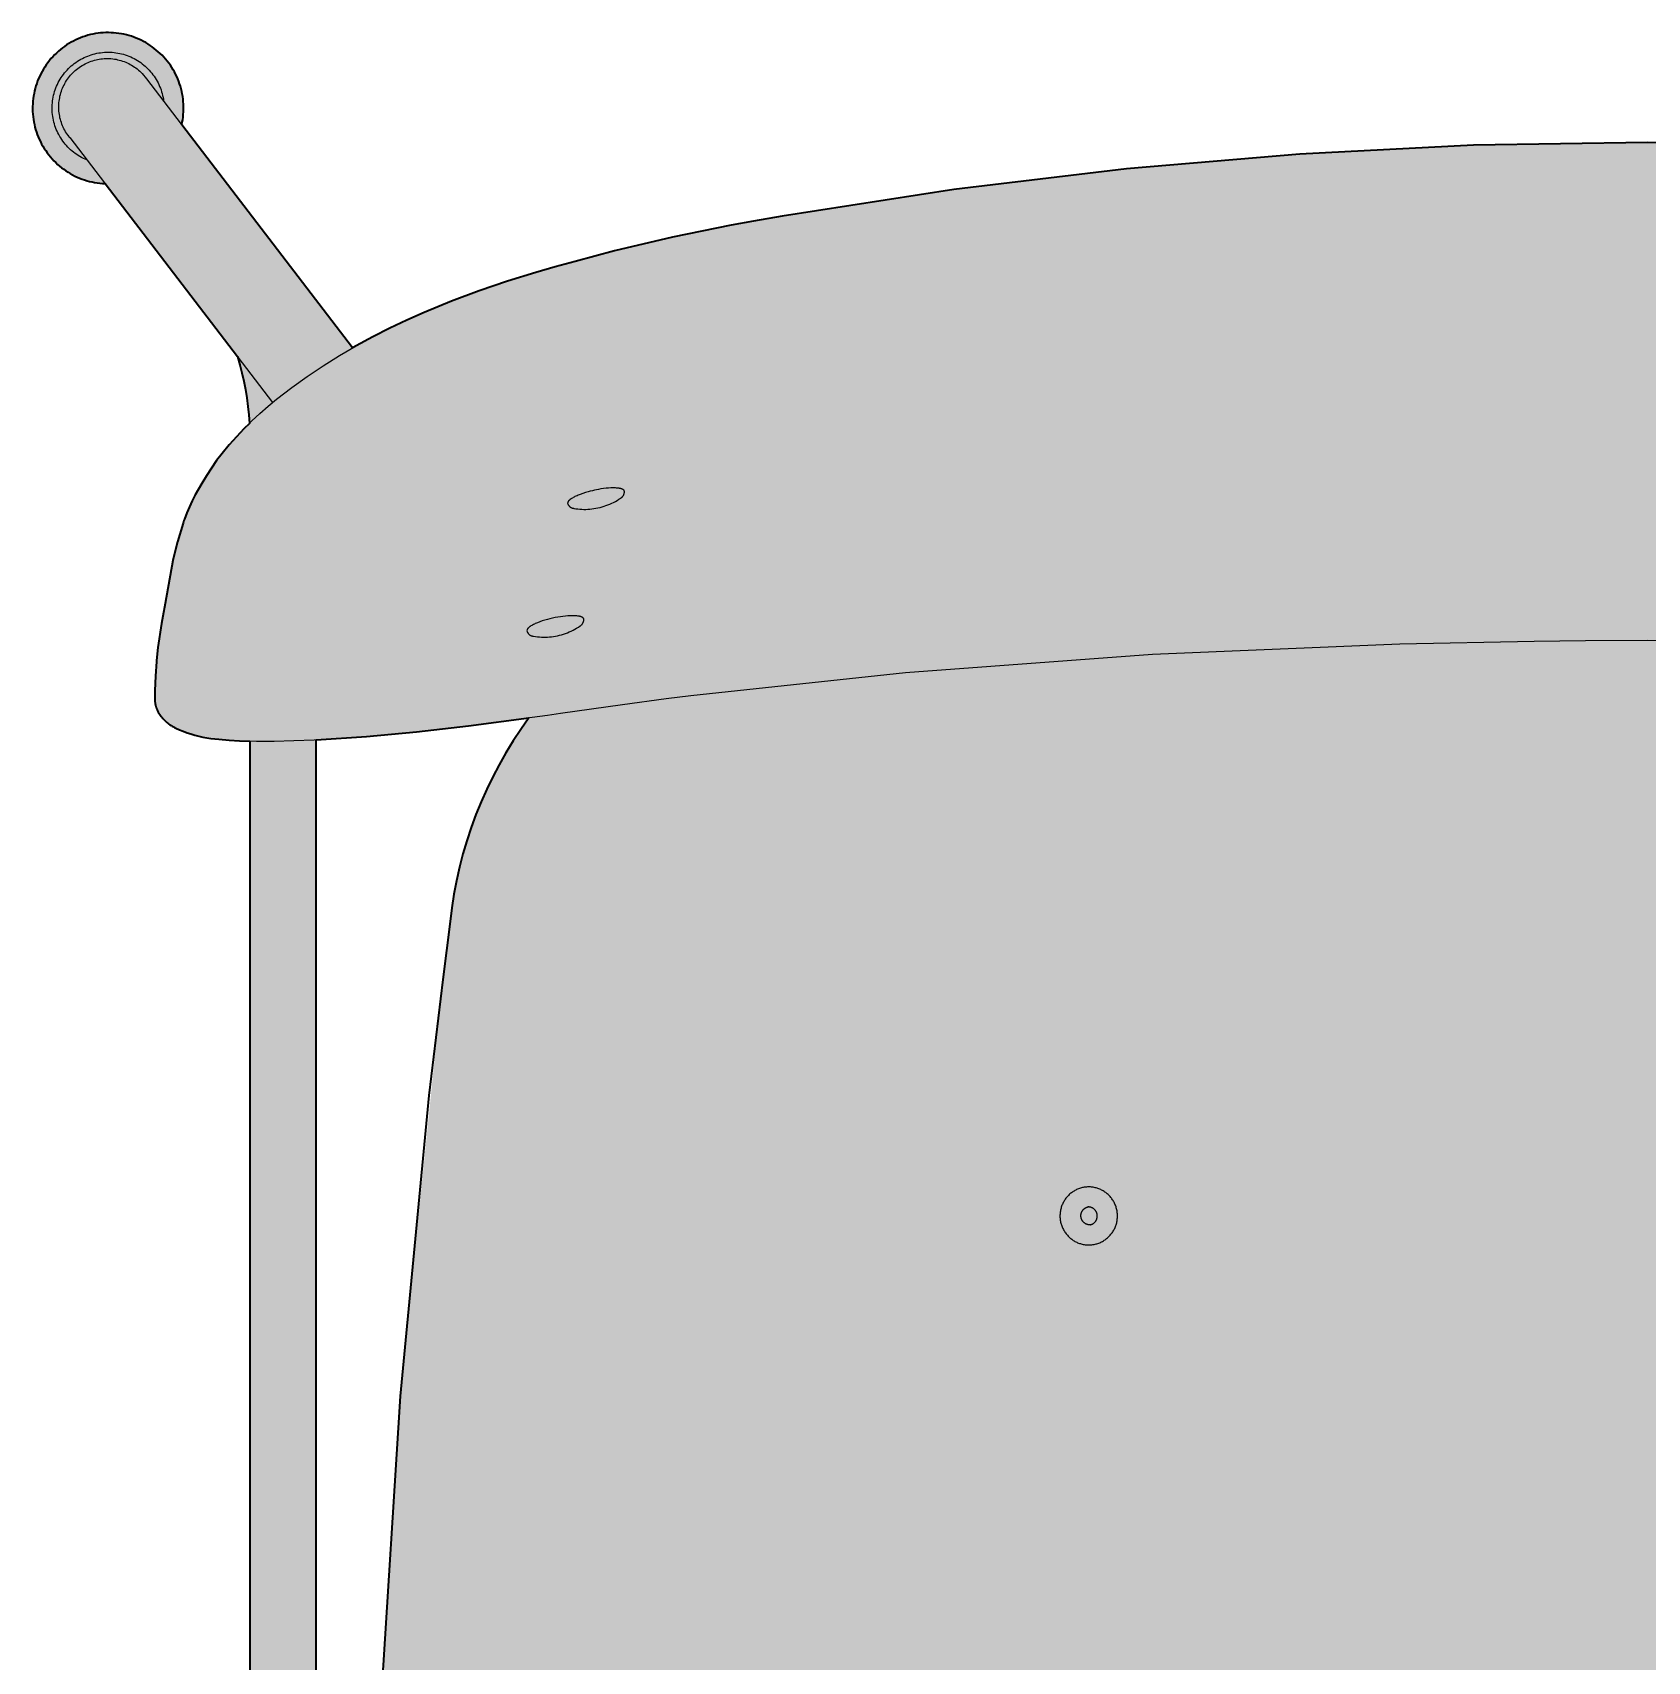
# Model space of a CAD drawing. Header units: millimetres. Extents: x 0 to 1859, y -912 to 978.
# Drawn here: x 144.9 to 412.1, y -642 to -372.6 of the extents above; entities that cross this region are included whole.
import ezdxf

# ---------------------------------------------------------------- set-up
doc = ezdxf.new("R2010")
doc.units = ezdxf.units.MM
doc.layers.add('Blocks', color=7, linetype='Continuous')
doc.layers.add('Blocks$Fill', color=7, linetype='Continuous', true_color=0xffffff)
doc.layers.add('Blocks$Inner', color=7, linetype='Continuous', lineweight=25, true_color=0x007f00)
doc.layers.add('Blocks$Outline', color=7, linetype='Continuous', lineweight=35, true_color=0xff3f3f)

# ---------------------------------------------------------------- blocks, each defined once
blk = doc.blocks.new('Soft Edge 95 Barstool low Top')
at = {"layer": 'Blocks$Fill'}
h = blk.add_hatch(color=256, dxfattribs=at)
h.paths.add_polyline_path([(40.81, -96.44), (40.97, -95.6), (41.03, -95.17), (41.07, -94.74), (41.1, -94.31), (41.12, -93.88), (41.12, -93.45), (41.1, -93.02), (41.07, -92.59), (41.03, -92.17), (40.97, -91.74), (40.89, -91.32), (40.81, -90.9), (40.7, -90.48), (40.59, -90.06), (40.45, -89.66), (40.31, -89.25), (40.15, -88.85), (39.98, -88.46), (39.79, -88.07), (39.59, -87.69), (39.38, -87.32), (39.15, -86.95), (38.92, -86.59), (38.67, -86.24), (38.4, -85.9), (38.13, -85.57), (37.85, -85.25), (37.55, -84.93), (37.25, -84.63), (36.93, -84.34), (36.6, -84.06), (36.27, -83.79), (35.92, -83.53), (35.57, -83.29), (35.21, -83.06), (34.84, -82.84), (34.46, -82.63), (34.08, -82.43), (33.69, -82.25), (33.29, -82.08), (32.89, -81.93), (32.48, -81.79), (32.07, -81.66), (31.66, -81.55), (31.24, -81.46), (30.82, -81.37), (30.39, -81.3), (29.97, -81.25), (29.54, -81.21), (29.11, -81.19), (28.68, -81.18), (28.25, -81.18), (27.82, -81.2), (27.39, -81.24), (26.96, -81.29), (26.54, -81.35), (26.12, -81.43), (25.7, -81.52), (25.28, -81.63), (24.87, -81.75), (24.46, -81.89), (24.06, -82.04), (23.66, -82.2), (23.27, -82.38), (22.88, -82.57), (22.5, -82.78), (22.13, -83), (21.76, -83.23), (21.41, -83.47), (21.06, -83.72), (20.72, -83.99), (20.39, -84.27), (20.07, -84.56), (19.76, -84.86), (19.46, -85.17), (19.17, -85.49), (18.9, -85.82), (18.63, -86.16), (18.38, -86.51), (18.14, -86.87), (17.91, -87.24), (17.69, -87.61), (17.49, -87.99), (17.3, -88.38), (17.12, -88.77), (16.96, -89.17), (16.81, -89.58), (16.68, -89.99), (16.56, -90.4), (16.45, -90.82), (16.36, -91.24), (16.28, -91.67), (16.22, -92.09), (16.17, -92.52), (16.14, -92.95), (16.12, -93.38), (16.12, -93.81), (16.13, -94.25), (16.16, -94.68), (16.2, -95.11), (16.26, -95.53), (16.33, -95.96), (16.42, -96.38), (16.52, -96.8), (16.63, -97.22), (16.76, -97.63), (16.9, -98.04), (17.06, -98.44), (17.23, -98.83), (17.42, -99.22), (17.62, -99.61), (17.83, -99.98), (18.05, -100.35), (18.29, -100.71), (18.54, -101.07), (18.8, -101.41), (19.07, -101.74), (19.35, -102.07), (19.65, -102.38), (19.95, -102.69), (20.27, -102.98), (20.6, -103.26), (20.93, -103.53), (21.28, -103.79), (21.63, -104.04), (21.99, -104.28), (22.36, -104.5), (22.74, -104.71), (23.12, -104.91), (23.51, -105.09), (23.91, -105.26), (24.31, -105.41), (24.72, -105.55), (25.13, -105.68), (25.55, -105.8), (25.97, -105.89), (26.39, -105.98), (26.82, -106.05), (27.25, -106.1), (27.68, -106.14), (28.11, -106.17), (50.01, -134.77), (50.77, -137.48), (51.08, -138.85), (51.35, -140.23), (51.58, -141.62), (51.77, -143.02), (51.9, -144.42), (52, -145.82), (49.86, -148.03), (48.65, -149.39), (47.49, -150.79), (46.58, -151.99), (45.71, -153.22), (44.89, -154.48), (44.11, -155.77), (43.56, -156.71), (43.04, -157.67), (42.55, -158.65), (42.09, -159.64), (41.66, -160.64), (41.26, -161.66), (41.16, -161.92), (41.02, -162.36), (40.13, -165.41), (39.35, -168.48), (39.35, -168.5), (38.05, -175.64), (37.45, -178.92), (36.86, -182.93), (36.63, -185.05), (36.61, -185.22), (36.45, -187.62), (36.37, -190), (36.36, -191.18), (36.36, -191.5), (36.36, -191.66), (36.37, -191.84), (36.38, -191.93), (36.39, -192.01), (36.4, -192.1), (36.42, -192.19), (36.43, -192.28), (36.45, -192.37), (36.47, -192.46), (36.49, -192.54), (36.51, -192.63), (36.54, -192.71), (36.56, -192.8), (36.59, -192.88), (36.62, -192.96), (36.65, -193.04), (36.68, -193.13), (36.72, -193.21), (36.82, -193.4), (36.92, -193.6), (37.04, -193.79), (37.16, -193.97), (37.28, -194.16), (37.41, -194.33), (37.55, -194.51), (37.7, -194.67), (37.85, -194.84), (38, -194.99), (38.16, -195.15), (38.33, -195.29), (38.5, -195.43), (38.67, -195.57), (38.85, -195.7), (39.04, -195.82), (39.23, -195.94), (39.42, -196.05), (39.61, -196.15), (39.81, -196.24), (40.43, -196.52), (41.06, -196.77), (41.69, -197), (42.33, -197.21), (42.98, -197.4), (43.63, -197.57), (44.29, -197.72), (44.95, -197.85), (45.62, -197.95), (46.29, -198.03), (48.64, -198.24), (50.36, -198.35), (52.06, -198.4), (52.06, -597.19), (51.36, -597.68), (51.03, -597.95), (50.7, -598.22), (50.39, -598.51), (50.08, -598.8), (49.79, -599.11), (49.5, -599.43), (49.23, -599.76), (48.97, -600.09), (48.71, -600.44), (48.48, -600.79), (48.25, -601.15), (48.03, -601.52), (47.83, -601.9), (47.64, -602.28), (47.47, -602.67), (47.31, -603.06), (47.16, -603.46), (47.02, -603.87), (46.9, -604.27), (46.8, -604.69), (46.7, -605.1), (46.62, -605.52), (46.56, -605.94), (46.51, -606.37), (46.47, -606.79), (46.45, -607.22), (46.45, -607.65), (46.46, -608.07), (46.48, -608.5), (46.52, -608.92), (46.57, -609.35), (46.63, -609.77), (46.71, -610.19), (46.81, -610.6), (46.92, -611.01), (47.04, -611.42), (47.18, -611.83), (47.33, -612.22), (47.49, -612.62), (47.67, -613.01), (47.86, -613.39), (48.07, -613.77), (48.29, -614.15), (48.52, -614.51), (48.77, -614.87), (49.03, -615.22), (49.3, -615.56), (49.58, -615.9), (49.88, -616.22), (50.18, -616.53), (50.5, -616.83), (50.82, -617.12), (51.16, -617.39), (51.5, -617.66), (51.86, -617.91), (52.22, -618.15), (52.59, -618.38), (52.97, -618.6), (53.36, -618.8), (53.75, -618.99), (54.15, -619.16), (54.56, -619.32), (54.97, -619.47), (55.38, -619.6), (55.8, -619.72), (56.23, -619.82), (56.65, -619.9), (57.08, -619.98), (57.51, -620.03), (57.95, -620.08), (58.38, -620.1), (58.82, -620.12), (59.25, -620.11), (59.69, -620.09), (60.12, -620.06), (60.56, -620.01), (60.99, -619.95), (61.42, -619.87), (61.84, -619.78), (62.26, -619.67), (62.68, -619.55), (63.1, -619.41), (63.5, -619.26), (63.91, -619.09), (64.3, -618.91), (64.69, -618.72), (65.08, -618.51), (65.45, -618.29), (65.82, -618.06), (66.18, -617.81), (66.53, -617.55), (66.87, -617.28), (67.21, -617), (67.53, -616.7), (68.48, -616.86), (69.14, -616.95), (69.81, -617), (70.47, -617.04), (71.14, -617.05), (249.41, -617.05), (286.94, -617.82), (317.32, -617.05), (496.26, -617.04), (496.93, -617), (497.59, -616.95), (498.25, -616.86), (498.91, -616.76), (499.2, -616.7), (499.86, -617.28), (500.2, -617.55), (500.55, -617.81), (500.91, -618.06), (501.28, -618.29), (501.66, -618.51), (502.04, -618.72), (502.43, -618.91), (502.83, -619.09), (503.23, -619.26), (503.64, -619.41), (504.05, -619.55), (504.47, -619.67), (504.89, -619.78), (505.32, -619.87), (505.74, -619.95), (506.18, -620.01), (506.61, -620.06), (507.04, -620.09), (507.48, -620.11), (507.91, -620.12), (508.35, -620.1), (508.79, -620.08), (509.22, -620.03), (509.65, -619.98), (510.08, -619.9), (510.51, -619.82), (510.93, -619.72), (511.35, -619.6), (511.77, -619.47), (512.18, -619.32), (512.58, -619.16), (512.98, -618.99), (513.37, -618.8), (513.76, -618.6), (514.14, -618.38), (514.51, -618.15), (514.87, -617.91), (515.23, -617.66), (515.57, -617.39), (515.91, -617.12), (516.24, -616.83), (516.55, -616.53), (516.86, -616.22), (517.15, -615.9), (517.43, -615.56), (517.71, -615.22), (517.96, -614.87), (518.21, -614.51), (518.45, -614.15), (518.67, -613.77), (518.87, -613.39), (519.07, -613.01), (519.24, -612.62), (519.41, -612.22), (519.56, -611.83), (519.69, -611.42), (519.82, -611.01), (519.92, -610.6), (520.02, -610.19), (520.1, -609.77), (520.17, -609.35), (520.22, -608.92), (520.26, -608.5), (520.28, -608.07), (520.29, -607.65), (520.28, -607.22), (520.26, -606.79), (520.22, -606.37), (520.17, -605.94), (520.11, -605.52), (520.03, -605.1), (519.94, -604.69), (519.83, -604.27), (519.71, -603.87), (519.58, -603.46), (519.43, -603.06), (519.26, -602.67), (519.09, -602.28), (518.9, -601.9), (518.7, -601.52), (518.48, -601.15), (518.26, -600.79), (518.02, -600.44), (517.77, -600.09), (517.51, -599.76), (517.23, -599.43), (516.95, -599.11), (516.65, -598.8), (516.35, -598.51), (516.03, -598.22), (515.71, -597.95), (515.37, -597.68), (515.03, -597.43), (514.68, -597.19), (514.68, -198.4), (518.1, -198.24), (520.45, -198.03), (521.12, -197.95), (521.78, -197.85), (522.45, -197.72), (523.1, -197.57), (523.76, -197.4), (524.4, -197.21), (525.04, -197), (525.68, -196.77), (526.3, -196.52), (526.92, -196.24), (527.12, -196.15), (527.31, -196.05), (527.51, -195.94), (527.7, -195.82), (527.88, -195.7), (528.06, -195.57), (528.24, -195.43), (528.41, -195.29), (528.57, -195.15), (528.73, -194.99), (528.89, -194.84), (529.04, -194.67), (529.18, -194.51), (529.32, -194.33), (529.45, -194.16), (529.58, -193.97), (529.7, -193.79), (529.81, -193.6), (529.92, -193.4), (530.02, -193.21), (530.05, -193.13), (530.08, -193.04), (530.11, -192.96), (530.14, -192.88), (530.17, -192.8), (530.2, -192.71), (530.22, -192.63), (530.24, -192.54), (530.26, -192.46), (530.28, -192.37), (530.3, -192.28), (530.32, -192.19), (530.33, -192.1), (530.34, -192.01), (530.35, -191.93), (530.36, -191.84), (530.37, -191.66), (530.38, -191.5), (530.38, -191.18), (530.37, -190), (530.28, -187.62), (530.12, -185.22), (530.1, -185.05), (529.88, -182.93), (529.28, -178.92), (529.08, -177.74), (528.68, -175.64), (527.38, -168.5), (527.38, -168.48), (526.6, -165.41), (525.72, -162.36), (525.57, -161.92), (525.48, -161.66), (525.08, -160.64), (524.65, -159.64), (524.19, -158.65), (523.7, -157.67), (523.18, -156.71), (522.63, -155.77), (521.85, -154.48), (521.02, -153.22), (520.15, -151.99), (519.24, -150.79), (518.08, -149.39), (516.87, -148.03), (515.63, -146.71), (514.73, -145.82), (514.97, -143.02), (515.15, -141.62), (515.38, -140.23), (515.65, -138.85), (515.97, -137.48), (516.32, -136.12), (516.72, -134.77), (538.63, -106.17), (539.49, -106.1), (539.91, -106.05), (540.34, -105.98), (540.76, -105.89), (541.18, -105.8), (541.6, -105.68), (542.01, -105.55), (542.42, -105.41), (542.82, -105.26), (543.22, -105.09), (543.61, -104.91), (543.99, -104.71), (544.37, -104.5), (544.74, -104.28), (545.1, -104.04), (545.46, -103.79), (545.8, -103.53), (546.14, -103.26), (546.46, -102.98), (546.78, -102.69), (547.08, -102.38), (547.38, -102.07), (547.66, -101.74), (547.94, -101.41), (548.2, -101.07), (548.45, -100.71), (548.68, -100.35), (548.91, -99.98), (549.12, -99.61), (549.32, -99.22), (549.5, -98.83), (549.67, -98.44), (549.83, -98.04), (549.97, -97.63), (550.1, -97.22), (550.22, -96.8), (550.32, -96.38), (550.4, -95.96), (550.48, -95.53), (550.53, -95.11), (550.57, -94.68), (550.6, -94.25), (550.61, -93.81), (550.61, -93.38), (550.59, -92.95), (550.56, -92.52), (550.51, -92.09), (550.45, -91.67), (550.37, -91.24), (550.28, -90.82), (550.18, -90.4), (550.06, -89.99), (549.92, -89.58), (549.77, -89.17), (549.61, -88.77), (549.43, -88.38), (549.24, -87.99), (549.04, -87.61), (548.83, -87.24), (548.6, -86.87), (548.36, -86.51), (548.1, -86.16), (547.84, -85.82), (547.56, -85.49), (547.27, -85.17), (546.97, -84.86), (546.66, -84.56), (546.34, -84.27), (546.01, -83.99), (545.67, -83.72), (545.33, -83.47), (544.97, -83.23), (544.6, -83), (544.23, -82.78), (543.85, -82.57), (543.47, -82.38), (543.07, -82.2), (542.68, -82.04), (542.27, -81.89), (541.87, -81.75), (541.45, -81.63), (541.04, -81.52), (540.62, -81.43), (540.19, -81.35), (539.77, -81.29), (539.34, -81.24), (538.91, -81.2), (538.48, -81.18), (538.05, -81.18), (537.62, -81.19), (537.2, -81.21), (536.77, -81.25), (536.34, -81.3), (535.92, -81.37), (535.49, -81.46), (535.08, -81.55), (534.66, -81.66), (534.25, -81.79), (533.84, -81.93), (533.44, -82.08), (533.04, -82.25), (532.65, -82.43), (532.27, -82.63), (531.89, -82.84), (531.53, -83.06), (531.16, -83.29), (530.81, -83.53), (530.47, -83.79), (530.13, -84.06), (529.8, -84.34), (529.49, -84.63), (529.18, -84.93), (528.89, -85.25), (528.6, -85.57), (528.33, -85.9), (528.07, -86.24), (527.82, -86.59), (527.58, -86.95), (527.35, -87.32), (527.14, -87.69), (526.94, -88.07), (526.76, -88.46), (526.58, -88.85), (526.42, -89.25), (526.28, -89.66), (526.15, -90.06), (526.03, -90.48), (525.93, -90.9), (525.84, -91.32), (525.77, -91.74), (525.71, -92.17), (525.66, -92.59), (525.63, -93.02), (525.62, -93.45), (525.62, -93.88), (525.63, -94.31), (525.66, -94.74), (525.7, -95.17), (525.76, -95.6), (525.84, -96.02), (525.92, -96.44), (497.65, -133.35), (494.29, -131.51), (491.46, -130.1), (488.65, -128.77), (485.82, -127.5), (481.28, -125.63), (476.68, -123.89), (472.04, -122.3), (467.35, -120.86), (460.84, -119.04), (444.68, -115.01), (435.01, -113.06), (426.58, -111.53), (398.13, -107.13), (369.56, -103.71), (340.88, -101.27), (312.14, -99.82), (283.37, -99.36), (254.59, -99.82), (225.85, -101.27), (197.17, -103.71), (168.6, -107.13), (140.16, -111.53), (131.73, -113.06), (122.05, -115.01), (112.45, -117.29), (102.63, -119.93), (94.7, -122.3), (90.05, -123.89), (85.46, -125.63), (80.92, -127.5), (78.08, -128.77), (75.27, -130.1), (72.44, -131.51), (69.65, -133.02), (69.08, -133.35)], flags=0)
h.paths.add_polyline_path([(98.24, -194.56), (95.65, -198.36), (94.46, -200.31), (93.33, -202.29), (92.27, -204.31), (91.28, -206.36), (90.35, -208.45), (89.49, -210.56), (88.71, -212.7), (87.99, -214.87), (87.35, -217.06), (86.78, -219.27), (86.28, -221.49), (85.85, -223.73), (85.5, -225.99), (84, -237.83), (76.94, -306.76), (73.82, -356.51), (72.35, -406.34), (72.53, -456.19), (74.36, -506), (76.05, -532.99), (76.29, -535.45), (76.59, -537.9), (77.02, -540.63), (77.55, -543.33), (78.17, -546.02), (78.88, -548.68), (79.69, -551.31), (80.58, -553.92), (81.57, -556.5), (82.64, -559.03), (83.8, -561.53), (85.05, -563.99), (86.38, -566.41), (87.79, -568.77), (89.28, -571.09), (90.41, -572.72), (63.06, -594.21), (63.06, -198.2), (79.65, -196.84), (88.24, -195.88)], flags=0)
h.paths.add_polyline_path([(100.93, -584.81), (103.91, -587.49), (106.04, -589.24), (108.23, -590.91), (110.48, -592.51), (112.78, -594.03), (115.13, -595.47), (117.53, -596.82), (119.97, -598.1), (122.46, -599.28), (124.99, -600.38), (127.55, -601.39), (130.15, -602.32), (132.77, -603.15), (135.43, -603.89), (138.11, -604.54), (140.8, -605.1), (146.32, -606.05), (73.89, -606.05)], flags=0)
h.paths.add_polyline_path([(476.32, -572.72), (478.95, -568.77), (480.36, -566.41), (481.69, -563.99), (482.93, -561.53), (484.09, -559.03), (485.17, -556.5), (486.15, -553.92), (487.05, -551.31), (487.85, -548.68), (488.56, -546.02), (489.19, -543.33), (489.71, -540.63), (490.15, -537.9), (490.45, -535.45), (490.69, -532.99), (491.2, -525.63), (494.2, -456.19), (494.38, -406.34), (492.91, -356.51), (489.79, -306.76), (485.04, -257.13), (481.23, -225.99), (480.88, -223.73), (480.46, -221.49), (479.96, -219.27), (479.39, -217.06), (478.74, -214.87), (478.03, -212.7), (477.24, -210.56), (476.38, -208.45), (475.46, -206.36), (474.46, -204.31), (473.4, -202.29), (472.28, -200.31), (471.09, -198.36), (469.83, -196.45), (468.51, -194.59), (487.08, -196.84), (495.36, -197.62), (503.68, -198.2), (503.68, -594.21)], flags=0)
h.paths.add_polyline_path([(420.41, -606.05), (428.63, -604.54), (431.31, -603.89), (433.96, -603.15), (436.59, -602.32), (439.18, -601.39), (441.75, -600.38), (444.27, -599.28), (446.76, -598.1), (449.21, -596.82), (451.61, -595.47), (453.96, -594.03), (456.26, -592.51), (458.5, -590.91), (460.69, -589.24), (462.82, -587.49), (464.89, -585.67), (465.81, -584.81), (492.84, -606.05)], flags=0)
at = {"layer": 'Blocks$Inner'}
for p, q in [((96.9, -196.45), (98.24, -194.56)), ((52.06, -597.97), (52.06, -198.4)), ((63.06, -597.97), (63.06, -198.2))]:
    blk.add_line(p, q, dxfattribs=at)
for points in [[(28.11, -106.17), (27.68, -106.14), (27.25, -106.1), (26.82, -106.05), (26.39, -105.98), (25.97, -105.89), (25.55, -105.8), (25.13, -105.68), (24.72, -105.55), (24.31, -105.41), (23.91, -105.26), (23.51, -105.09), (23.12, -104.91), (22.74, -104.71), (22.36, -104.5), (21.99, -104.28), (21.63, -104.04), (21.28, -103.79), (20.93, -103.53), (20.6, -103.26), (20.27, -102.98), (19.95, -102.69), (19.65, -102.38), (19.35, -102.07), (19.07, -101.74), (18.8, -101.41), (18.54, -101.07), (18.29, -100.71), (18.05, -100.35), (17.83, -99.98), (17.62, -99.61), (17.42, -99.22), (17.23, -98.83), (17.06, -98.44), (16.9, -98.04), (16.76, -97.63), (16.63, -97.22), (16.52, -96.8), (16.42, -96.38), (16.33, -95.96), (16.26, -95.53), (16.2, -95.11), (16.16, -94.68), (16.13, -94.25), (16.12, -93.81), (16.12, -93.38), (16.14, -92.95), (16.17, -92.52), (16.22, -92.09), (16.28, -91.67), (16.36, -91.24), (16.45, -90.82), (16.56, -90.4), (16.68, -89.99), (16.81, -89.58), (16.96, -89.17), (17.12, -88.77), (17.3, -88.38), (17.49, -87.99), (17.69, -87.61), (17.91, -87.24), (18.14, -86.87), (18.38, -86.51), (18.63, -86.16), (18.9, -85.82), (19.17, -85.49), (19.46, -85.17), (19.76, -84.86), (20.07, -84.56), (20.39, -84.27), (20.72, -83.99), (21.06, -83.72), (21.41, -83.47), (21.76, -83.23), (22.13, -83), (22.5, -82.78), (22.88, -82.57), (23.27, -82.38), (23.66, -82.2), (24.06, -82.04), (24.46, -81.89), (24.87, -81.75), (25.28, -81.63), (25.7, -81.52), (26.12, -81.43), (26.54, -81.35), (26.96, -81.29), (27.39, -81.24), (27.82, -81.2), (28.25, -81.18), (28.68, -81.18), (29.11, -81.19), (29.54, -81.21), (29.97, -81.25), (30.39, -81.3), (30.82, -81.37), (31.24, -81.46), (31.66, -81.55), (32.07, -81.66), (32.48, -81.79), (32.89, -81.93), (33.29, -82.08), (33.69, -82.25), (34.08, -82.43), (34.46, -82.63), (34.84, -82.84), (35.21, -83.06), (35.57, -83.29), (35.92, -83.53), (36.27, -83.79), (36.6, -84.06), (36.93, -84.34), (37.25, -84.63), (37.55, -84.93), (37.85, -85.25), (38.13, -85.57), (38.4, -85.9), (38.67, -86.24), (38.92, -86.59), (39.15, -86.95), (39.38, -87.32), (39.59, -87.69), (39.79, -88.07), (39.98, -88.46), (40.15, -88.85), (40.31, -89.25), (40.45, -89.66), (40.59, -90.06), (40.7, -90.48), (40.81, -90.9), (40.89, -91.32), (40.97, -91.74), (41.03, -92.17), (41.07, -92.59), (41.1, -93.02), (41.12, -93.45), (41.12, -93.88), (41.1, -94.31), (41.07, -94.74), (41.03, -95.17), (40.97, -95.6), (40.9, -96.02), (40.81, -96.44)], [(25.11, -102.25), (24.82, -102.13), (24.53, -101.99), (24.24, -101.84), (23.96, -101.69), (23.69, -101.52), (23.42, -101.35), (23.16, -101.16), (22.91, -100.97), (22.66, -100.77), (22.42, -100.56), (22.18, -100.34), (21.96, -100.12), (21.74, -99.88), (21.53, -99.64), (21.33, -99.39), (21.14, -99.14), (20.95, -98.88), (20.78, -98.61), (20.61, -98.34), (20.46, -98.06), (20.31, -97.77), (20.17, -97.49), (20.05, -97.19), (19.93, -96.89), (19.83, -96.59), (19.73, -96.29), (19.65, -95.98), (19.57, -95.67), (19.51, -95.36), (19.46, -95.04), (19.41, -94.72), (19.38, -94.41), (19.36, -94.09), (19.36, -93.77), (19.36, -93.45), (19.37, -93.13), (19.4, -92.81), (19.43, -92.49), (19.48, -92.18), (19.53, -91.86), (19.6, -91.55), (19.68, -91.24), (19.77, -90.93), (19.87, -90.63), (19.98, -90.33), (20.1, -90.03), (20.23, -89.74), (20.37, -89.46), (20.52, -89.17), (20.68, -88.9), (20.85, -88.63), (21.03, -88.36), (21.22, -88.1), (21.42, -87.85), (21.62, -87.61), (21.83, -87.37), (22.06, -87.14), (22.29, -86.92), (22.52, -86.7), (22.77, -86.5), (23.02, -86.3), (23.28, -86.11), (23.54, -85.93), (23.81, -85.76), (24.09, -85.6), (24.37, -85.45), (24.65, -85.31), (24.94, -85.17), (25.24, -85.05), (25.53, -84.94), (25.84, -84.84), (26.14, -84.75), (26.45, -84.67), (26.76, -84.6), (27.07, -84.54), (27.39, -84.5), (27.7, -84.46), (28.02, -84.43), (28.34, -84.42), (28.66, -84.41), (28.97, -84.42), (29.29, -84.44), (29.61, -84.47), (29.92, -84.51), (30.24, -84.56), (30.55, -84.62), (30.86, -84.69), (31.17, -84.77), (31.47, -84.86), (31.77, -84.97), (32.07, -85.08), (32.36, -85.2), (32.65, -85.34), (32.94, -85.48), (33.21, -85.63), (33.49, -85.8), (33.76, -85.97), (34.02, -86.15), (34.27, -86.34), (34.52, -86.54), (34.76, -86.74), (35, -86.96), (35.22, -87.18), (35.44, -87.41), (35.65, -87.65), (35.86, -87.89), (36.05, -88.15), (36.24, -88.4), (36.41, -88.67), (36.58, -88.94), (36.74, -89.22), (36.89, -89.5), (37.03, -89.78), (37.15, -90.07), (37.27, -90.37), (37.38, -90.67), (37.48, -90.97), (37.57, -91.28), (37.64, -91.58), (37.71, -91.9), (37.77, -92.21), (37.81, -92.52)], [(22.22, -98.49), (22.06, -98.27), (21.89, -98.04), (21.74, -97.81), (21.59, -97.57), (21.45, -97.33), (21.32, -97.09), (21.2, -96.84), (21.09, -96.58), (20.99, -96.32), (20.89, -96.06), (20.81, -95.8), (20.73, -95.53), (20.66, -95.26), (20.61, -94.99), (20.56, -94.72), (20.52, -94.44), (20.49, -94.16), (20.47, -93.89), (20.46, -93.61), (20.46, -93.33), (20.47, -93.05), (20.49, -92.77), (20.52, -92.5), (20.56, -92.22), (20.61, -91.95), (20.66, -91.68), (20.73, -91.41), (20.81, -91.14), (20.89, -90.87), (20.99, -90.61), (21.09, -90.35), (21.2, -90.1), (21.33, -89.85), (21.46, -89.6), (21.59, -89.36), (21.74, -89.13), (21.9, -88.9), (22.06, -88.67), (22.23, -88.45), (22.41, -88.24), (22.59, -88.03), (22.79, -87.83), (22.98, -87.64), (23.19, -87.45), (23.4, -87.27), (23.62, -87.1), (23.85, -86.93), (24.08, -86.78), (24.31, -86.63), (24.55, -86.49), (24.8, -86.36), (25.05, -86.23), (25.3, -86.12), (25.56, -86.01), (25.82, -85.92), (26.08, -85.83), (26.35, -85.75), (26.62, -85.68), (26.89, -85.62), (27.16, -85.57), (27.44, -85.53), (27.71, -85.5), (27.99, -85.48), (28.27, -85.47), (28.55, -85.47), (28.83, -85.47), (29.1, -85.49), (29.38, -85.52), (29.66, -85.55), (29.93, -85.6), (30.2, -85.66), (30.47, -85.72), (30.74, -85.8), (31.01, -85.88), (31.27, -85.97), (31.53, -86.07), (31.78, -86.19), (32.03, -86.31), (32.28, -86.43), (32.52, -86.57), (32.76, -86.72), (32.99, -86.87), (33.22, -87.03), (33.44, -87.2), (33.65, -87.38), (33.86, -87.56), (34.06, -87.75), (34.26, -87.95), (34.98, -88.82), (69.08, -133.36)], [(21.99, -98.16), (22.13, -98.35), (22.15, -98.38), (22.19, -98.44), (22.2, -98.46), (22.25, -98.52), (22.28, -98.55), (55.84, -142.38)], [(293.6, -181.81), (283.37, -181.76), (273.14, -181.81), (264.6, -181.9), (242.39, -182.33), (201.45, -184.07), (160.61, -187.07), (125.06, -190.89), (120.96, -191.41), (113.73, -192.38), (103.47, -193.84), (101.33, -194.15), (88.24, -195.88), (79.65, -196.84), (71.37, -197.62), (62.73, -198.22), (59.36, -198.37), (56.1, -198.44), (53.18, -198.44), (50.36, -198.35), (48.64, -198.24), (46.96, -198.09), (46.29, -198.03), (45.62, -197.95), (44.95, -197.85), (44.29, -197.72), (43.63, -197.57), (42.98, -197.4), (42.33, -197.21), (41.69, -197), (41.06, -196.77), (40.43, -196.52), (39.81, -196.24), (39.61, -196.15), (39.42, -196.05), (39.23, -195.94), (39.04, -195.82), (38.85, -195.7), (38.67, -195.57), (38.5, -195.43), (38.33, -195.29), (38.16, -195.15), (38, -194.99), (37.85, -194.84), (37.7, -194.67), (37.55, -194.51), (37.41, -194.33), (37.28, -194.16), (37.16, -193.97), (37.04, -193.79), (36.92, -193.6), (36.82, -193.4), (36.72, -193.21), (36.68, -193.13), (36.65, -193.04), (36.62, -192.96), (36.59, -192.88), (36.56, -192.8), (36.54, -192.71), (36.51, -192.63), (36.49, -192.54), (36.47, -192.46), (36.45, -192.37), (36.43, -192.28), (36.42, -192.19), (36.4, -192.1), (36.39, -192.01), (36.38, -191.93), (36.37, -191.84), (36.36, -191.66), (36.36, -191.5), (36.36, -191.18), (36.37, -190), (36.45, -187.62), (36.61, -185.22), (36.62, -185.13), (36.63, -185.05), (36.86, -182.93), (37.45, -178.92), (37.66, -177.74), (38.05, -175.64), (39.35, -168.5), (39.35, -168.48), (40.13, -165.41), (41.02, -162.36), (41.16, -161.92), (41.26, -161.66), (41.66, -160.64), (42.09, -159.64), (42.55, -158.65), (43.04, -157.67), (43.56, -156.71), (44.11, -155.77), (44.89, -154.48), (45.71, -153.22), (46.58, -151.99), (47.49, -150.79), (48.65, -149.39), (49.86, -148.03), (51.11, -146.71), (52.4, -145.43), (53.73, -144.19), (55.1, -142.99), (56.51, -141.84), (59.02, -139.91), (61.59, -138.06), (64.23, -136.29), (66.91, -134.61), (69.65, -133.02), (72.44, -131.51), (75.27, -130.1), (78.08, -128.77), (80.92, -127.5), (85.46, -125.63), (90.05, -123.89), (94.7, -122.3), (99.39, -120.86), (102.63, -119.93), (105.9, -119.04), (109.17, -118.16), (112.45, -117.29), (122.05, -115.01), (131.73, -113.06), (135.44, -112.38), (140.16, -111.53), (168.6, -107.13), (197.17, -103.71), (225.85, -101.27), (254.59, -99.82), (283.37, -99.36), (312.14, -99.82)], [(50.01, -134.77), (50.41, -136.12), (50.77, -137.48), (51.08, -138.85), (51.35, -140.23), (51.58, -141.62), (51.77, -143.02), (51.9, -144.42), (52, -145.83)], [(73.82, -356.51), (76.94, -306.76), (81.71, -257.01), (84, -237.83), (85.22, -228.25), (85.5, -225.99), (85.85, -223.73), (86.28, -221.49), (86.78, -219.27), (87.35, -217.06), (87.99, -214.87), (88.71, -212.7), (89.49, -210.56), (90.35, -208.45), (91.28, -206.36), (92.27, -204.31), (93.33, -202.29), (94.46, -200.31), (95.65, -198.36), (96.9, -196.45)], [(191.31, -278.4), (191.26, -278.41), (191.21, -278.41), (191.16, -278.41), (191.11, -278.41), (191.06, -278.41), (191.01, -278.41), (190.96, -278.41), (190.91, -278.4), (190.86, -278.39), (190.81, -278.39), (190.76, -278.38), (190.71, -278.36), (190.66, -278.35), (190.61, -278.33), (190.57, -278.32), (190.52, -278.3), (190.47, -278.28), (190.43, -278.25), (190.38, -278.23), (190.34, -278.21), (190.3, -278.18), (190.26, -278.15), (190.22, -278.12), (190.18, -278.09), (190.14, -278.06), (190.1, -278.02), (190.06, -277.99), (190.03, -277.95), (189.99, -277.92), (189.96, -277.88), (189.93, -277.84), (189.9, -277.8), (189.87, -277.75), (189.84, -277.71), (189.81, -277.67), (189.79, -277.62), (189.76, -277.57), (189.74, -277.53), (189.72, -277.48), (189.7, -277.43), (189.68, -277.38), (189.67, -277.33), (189.66, -277.28), (189.64, -277.23), (189.63, -277.18), (189.63, -277.13), (189.62, -277.08), (189.61, -277.03), (189.61, -276.98), (189.61, -276.92), (189.61, -276.87), (189.61, -276.82), (189.62, -276.77), (189.62, -276.72), (189.63, -276.67), (189.64, -276.62), (189.65, -276.57), (189.66, -276.52), (189.68, -276.47), (189.69, -276.42), (189.71, -276.37), (189.73, -276.32), (189.75, -276.27), (189.78, -276.23), (189.8, -276.18), (189.83, -276.14), (189.85, -276.09), (189.88, -276.05), (189.91, -276.01), (189.95, -275.97), (189.98, -275.93), (190.01, -275.89), (190.05, -275.85), (190.09, -275.82), (190.12, -275.78), (190.16, -275.75), (190.2, -275.72), (190.25, -275.69), (190.29, -275.66), (190.33, -275.63), (190.38, -275.6), (190.42, -275.58), (190.47, -275.56), (190.52, -275.53), (190.56, -275.51), (190.61, -275.5), (190.66, -275.48), (190.71, -275.47), (190.76, -275.45), (190.81, -275.44), (190.86, -275.43)], [(191.18, -278.41), (191.23, -278.4), (191.28, -278.38), (191.33, -278.37), (191.38, -278.35), (191.43, -278.33), (191.48, -278.3), (191.52, -278.28), (191.57, -278.26), (191.61, -278.23), (191.66, -278.2), (191.7, -278.17), (191.74, -278.14), (191.78, -278.11), (191.82, -278.07), (191.86, -278.04), (191.9, -278), (191.93, -277.96), (191.97, -277.92), (192, -277.88), (192.03, -277.84), (192.06, -277.8), (192.09, -277.75), (192.12, -277.71), (192.14, -277.66), (192.17, -277.61), (192.19, -277.57), (192.21, -277.52), (192.23, -277.47), (192.24, -277.42), (192.26, -277.37), (192.27, -277.32), (192.29, -277.27), (192.3, -277.22), (192.3, -277.17), (192.31, -277.11), (192.31, -277.06), (192.32, -277.01), (192.32, -276.96), (192.32, -276.91), (192.32, -276.85), (192.31, -276.8), (192.3, -276.75), (192.3, -276.7), (192.29, -276.65), (192.28, -276.6), (192.26, -276.54), (192.25, -276.49), (192.23, -276.44), (192.21, -276.4), (192.19, -276.35), (192.17, -276.3), (192.15, -276.25), (192.12, -276.21), (192.09, -276.16), (192.07, -276.12), (192.04, -276.08), (192, -276.03), (191.97, -275.99), (191.94, -275.95), (191.9, -275.91), (191.87, -275.88), (191.83, -275.85), (191.79, -275.81), (191.76, -275.78), (191.72, -275.75), (191.68, -275.72), (191.64, -275.69), (191.59, -275.67), (191.55, -275.64), (191.51, -275.62), (191.46, -275.6), (191.42, -275.58), (191.37, -275.56), (191.33, -275.54), (191.28, -275.52), (191.23, -275.51), (191.18, -275.5), (191.14, -275.49), (191.09, -275.48), (191.04, -275.47), (190.99, -275.46), (190.94, -275.46), (190.89, -275.45), (190.84, -275.45), (190.79, -275.45), (190.74, -275.46)]]:
    blk.add_lwpolyline(points, dxfattribs=at)
for points in [[(110.19, -156.68), (109.76, -156.76), (109.13, -156.88), (108.77, -156.97), (108.41, -157.06), (108.05, -157.15), (107.6, -157.28), (107.18, -157.42), (106.77, -157.57), (106.39, -157.72), (106.22, -157.79), (106.05, -157.87), (105.88, -157.95), (105.73, -158.02), (105.59, -158.1), (105.45, -158.18), (105.33, -158.25), (105.27, -158.29), (105.21, -158.33), (105.16, -158.37), (105.11, -158.4), (105.06, -158.44), (105.01, -158.48), (104.97, -158.51), (104.93, -158.55), (104.89, -158.58), (104.88, -158.6), (104.86, -158.62), (104.84, -158.64), (104.83, -158.66), (104.81, -158.67), (104.8, -158.69), (104.79, -158.71), (104.77, -158.72), (104.76, -158.74), (104.75, -158.76), (104.74, -158.78), (104.73, -158.79), (104.72, -158.81), (104.71, -158.83), (104.7, -158.84), (104.7, -158.86), (104.69, -158.87), (104.69, -158.87), (104.69, -158.88), (104.68, -158.89), (104.67, -159.06), (104.69, -159.12), (104.7, -159.16), (104.72, -159.2), (104.74, -159.24), (104.76, -159.27), (104.78, -159.31), (104.8, -159.34), (104.82, -159.38), (104.85, -159.41), (104.87, -159.44), (104.9, -159.47), (104.92, -159.5), (104.95, -159.53), (104.98, -159.56), (105.01, -159.59), (105.04, -159.62), (105.08, -159.64), (105.11, -159.67), (105.14, -159.69), (105.18, -159.71), (105.21, -159.73), (105.25, -159.75), (105.28, -159.77), (105.32, -159.79), (105.36, -159.8), (105.4, -159.82), (105.44, -159.83), (105.48, -159.84), (105.52, -159.85), (105.56, -159.86), (105.6, -159.87), (105.64, -159.88), (105.68, -159.88), (105.72, -159.89), (106.05, -159.94), (106.38, -159.98), (106.71, -160.02), (107.04, -160.04), (107.37, -160.05), (107.7, -160.05), (108.04, -160.03), (108.37, -160.01), (108.7, -159.97), (109.03, -159.92), (109.35, -159.87), (109.69, -159.8), (110.03, -159.73), (110.36, -159.64), (110.69, -159.55), (111.01, -159.44), (111.33, -159.32), (111.65, -159.19), (111.96, -159.05), (112.27, -158.9), (112.57, -158.74), (112.87, -158.56), (113.16, -158.38), (113.45, -158.19), (113.48, -158.17), (113.52, -158.15), (113.55, -158.12), (113.58, -158.1), (113.62, -158.08), (113.65, -158.05), (113.68, -158.02), (113.71, -157.99), (113.74, -157.96), (113.76, -157.93), (113.79, -157.9), (113.82, -157.87), (113.84, -157.84), (113.86, -157.8), (113.89, -157.77), (113.91, -157.73), (113.93, -157.7), (113.95, -157.66), (113.96, -157.63), (113.98, -157.59), (113.99, -157.55), (114.01, -157.51), (114.02, -157.47), (114.03, -157.43), (114.04, -157.39), (114.05, -157.35), (114.05, -157.31), (114.06, -157.27), (114.06, -157.23), (114.06, -157.19), (114.07, -157.15), (114.07, -157.11), (114.06, -157.07), (114.05, -157.02), (114.05, -157.01), (114.05, -157.01), (114.05, -157), (114.05, -157), (114.05, -157), (114.05, -156.99), (114.04, -156.98), (114.04, -156.97), (114.03, -156.96), (114.03, -156.95), (114.03, -156.94), (114.02, -156.94), (114.02, -156.93), (114.01, -156.92), (114, -156.91), (114, -156.9), (113.99, -156.89), (113.99, -156.89), (113.98, -156.88), (113.97, -156.87), (113.96, -156.86), (113.96, -156.85), (113.95, -156.85), (113.94, -156.84), (113.93, -156.83), (113.92, -156.82), (113.91, -156.82), (113.9, -156.81), (113.89, -156.8), (113.88, -156.79), (113.87, -156.78), (113.85, -156.77), (113.83, -156.76), (113.81, -156.75), (113.79, -156.74), (113.77, -156.73), (113.75, -156.72), (113.73, -156.71), (113.71, -156.7), (113.68, -156.69), (113.66, -156.68), (113.61, -156.66), (113.56, -156.65), (113.51, -156.63), (113.45, -156.61), (113.39, -156.6), (113.33, -156.59), (113.26, -156.58), (113.2, -156.56), (113.13, -156.55), (113.06, -156.54), (112.91, -156.53), (112.75, -156.52), (112.58, -156.51), (112.41, -156.5), (112.22, -156.5), (112.03, -156.5), (111.84, -156.51), (111.42, -156.54), (111.03, -156.57), (110.61, -156.62)], [(107.35, -178.21), (107.34, -178.19), (107.34, -178.18), (107.34, -178.18), (107.34, -178.17), (107.34, -178.17), (107.34, -178.16), (107.33, -178.16), (107.33, -178.15), (107.33, -178.14), (107.32, -178.13), (107.32, -178.12), (107.31, -178.11), (107.31, -178.1), (107.3, -178.09), (107.3, -178.08), (107.29, -178.08), (107.29, -178.07), (107.28, -178.06), (107.28, -178.05), (107.27, -178.04), (107.26, -178.03), (107.25, -178.03), (107.25, -178.02), (107.24, -178.01), (107.23, -178), (107.22, -177.99), (107.21, -177.99), (107.2, -177.98), (107.19, -177.97), (107.18, -177.96), (107.17, -177.95), (107.16, -177.95), (107.14, -177.93), (107.12, -177.92), (107.1, -177.91), (107.08, -177.9), (107.06, -177.89), (107.04, -177.88), (107.02, -177.87), (107, -177.86), (106.97, -177.85), (106.95, -177.84), (106.9, -177.82), (106.85, -177.8), (106.79, -177.79), (106.74, -177.77), (106.68, -177.76), (106.62, -177.74), (106.55, -177.73), (106.48, -177.72), (106.42, -177.71), (106.34, -177.7), (106.19, -177.68), (106.01, -177.66), (105.82, -177.65), (105.56, -177.64), (105.29, -177.65), (105.01, -177.65), (104.71, -177.67), (104.31, -177.7), (103.9, -177.75), (103.47, -177.81), (103.04, -177.88), (102.61, -177.96), (102.18, -178.05), (101.75, -178.15), (101.32, -178.26), (100.88, -178.39), (100.45, -178.52), (100.05, -178.66), (99.67, -178.81), (99.49, -178.88), (99.32, -178.96), (99.16, -179.04), (99, -179.11), (98.86, -179.19), (98.72, -179.26), (98.6, -179.34), (98.54, -179.38), (98.48, -179.42), (98.43, -179.45), (98.38, -179.49), (98.33, -179.52), (98.28, -179.56), (98.24, -179.6), (98.2, -179.63), (98.17, -179.67), (98.15, -179.69), (98.13, -179.71), (98.11, -179.72), (98.1, -179.74), (98.08, -179.76), (98.07, -179.77), (98.06, -179.79), (98.04, -179.81), (98.03, -179.83), (98.02, -179.85), (98.01, -179.86), (98, -179.88), (97.99, -179.9), (97.98, -179.91), (97.97, -179.93), (97.97, -179.94), (97.97, -179.94), (97.96, -179.95), (97.96, -179.96), (97.96, -179.97), (97.96, -179.98), (97.94, -180.14), (97.97, -180.27), (97.99, -180.31), (98, -180.35), (98.02, -180.38), (98.04, -180.42), (98.06, -180.45), (98.08, -180.49), (98.11, -180.52), (98.13, -180.56), (98.16, -180.59), (98.18, -180.62), (98.21, -180.65), (98.24, -180.68), (98.27, -180.71), (98.3, -180.74), (98.33, -180.76), (98.36, -180.79), (98.39, -180.81), (98.43, -180.84), (98.46, -180.86), (98.5, -180.88), (98.53, -180.9), (98.57, -180.92), (98.61, -180.93), (98.65, -180.95), (98.68, -180.96), (98.72, -180.98), (98.76, -180.99), (98.8, -181), (98.84, -181.01), (98.88, -181.02), (98.92, -181.02), (98.96, -181.03), (99, -181.03), (99.33, -181.09), (99.66, -181.13), (99.99, -181.16), (100.32, -181.19), (100.66, -181.19), (100.99, -181.19), (101.32, -181.18), (101.65, -181.16), (101.98, -181.12), (102.31, -181.07), (102.64, -181.01), (102.98, -180.95), (103.31, -180.88), (103.64, -180.79), (103.97, -180.69), (104.3, -180.59), (104.62, -180.47), (104.94, -180.34), (105.25, -180.2), (105.56, -180.04), (105.86, -179.88), (106.16, -179.71), (106.45, -179.53), (106.73, -179.34), (106.77, -179.32), (106.8, -179.3), (106.84, -179.27), (106.87, -179.25), (106.9, -179.22), (106.93, -179.2), (106.96, -179.17), (106.99, -179.14), (107.02, -179.11), (107.05, -179.08), (107.08, -179.05), (107.1, -179.02), (107.13, -178.99), (107.15, -178.95), (107.17, -178.92), (107.19, -178.88), (107.21, -178.85), (107.23, -178.81), (107.25, -178.77), (107.26, -178.73), (107.28, -178.7), (107.29, -178.66), (107.3, -178.62), (107.31, -178.58), (107.32, -178.54), (107.33, -178.5), (107.34, -178.46), (107.34, -178.42), (107.35, -178.38), (107.35, -178.34), (107.35, -178.3), (107.35, -178.25)], [(190.21, -272.19), (190.17, -272.2), (190.01, -272.23), (189.85, -272.26), (189.69, -272.3), (189.53, -272.35), (189.37, -272.4), (189.22, -272.46), (189.06, -272.52), (188.91, -272.59), (188.76, -272.66), (188.62, -272.74), (188.47, -272.82), (188.33, -272.91), (188.2, -273), (188.06, -273.1), (187.93, -273.2), (187.8, -273.31), (187.68, -273.42), (187.56, -273.54), (187.45, -273.65), (187.34, -273.78), (187.23, -273.9), (187.13, -274.03), (187.03, -274.17), (186.94, -274.31), (186.85, -274.45), (186.76, -274.59), (186.68, -274.73), (186.61, -274.88), (186.54, -275.03), (186.48, -275.19), (186.42, -275.34), (186.37, -275.5), (186.32, -275.66), (186.28, -275.82), (186.25, -275.98), (186.22, -276.14), (186.19, -276.31), (186.17, -276.47), (186.16, -276.64), (186.15, -276.8), (186.15, -276.97), (186.15, -277.13), (186.16, -277.3), (186.18, -277.46), (186.2, -277.63), (186.23, -277.79), (186.26, -277.95), (186.3, -278.12), (186.34, -278.28), (186.39, -278.43), (186.44, -278.59), (186.5, -278.74), (186.57, -278.9), (186.64, -279.05), (186.71, -279.2), (186.79, -279.34), (186.88, -279.48), (186.97, -279.62), (187.06, -279.76), (187.16, -279.89), (187.27, -280.02), (187.37, -280.14), (187.49, -280.27), (187.6, -280.38), (187.72, -280.49), (187.84, -280.6), (187.96, -280.7), (188.09, -280.8), (188.22, -280.9), (188.35, -280.99), (188.49, -281.07), (188.63, -281.15), (188.77, -281.23), (188.92, -281.3), (189.06, -281.37), (189.21, -281.43), (189.37, -281.48), (189.52, -281.53), (189.67, -281.58), (189.83, -281.62), (189.99, -281.65), (190.15, -281.68), (190.31, -281.7), (190.47, -281.72), (190.63, -281.73), (190.79, -281.74), (190.95, -281.74), (191.11, -281.74), (191.27, -281.73), (191.43, -281.71), (191.59, -281.69), (191.63, -281.69), (191.79, -281.66), (191.95, -281.62), (192.12, -281.58), (192.27, -281.54), (192.43, -281.48), (192.59, -281.43), (192.74, -281.37), (192.89, -281.3), (193.04, -281.22), (193.19, -281.15), (193.33, -281.06), (193.47, -280.98), (193.61, -280.88), (193.74, -280.79), (193.87, -280.68), (194, -280.58), (194.12, -280.47), (194.24, -280.35), (194.36, -280.23), (194.47, -280.11), (194.58, -279.98), (194.68, -279.85), (194.78, -279.72), (194.87, -279.58), (194.96, -279.44), (195.04, -279.3), (195.12, -279.16), (195.2, -279.01), (195.27, -278.86), (195.33, -278.7), (195.39, -278.55), (195.44, -278.39), (195.49, -278.23), (195.53, -278.07), (195.56, -277.91), (195.59, -277.75), (195.62, -277.58), (195.64, -277.42), (195.65, -277.25), (195.66, -277.09), (195.66, -276.92), (195.66, -276.76), (195.65, -276.59), (195.63, -276.43), (195.61, -276.26), (195.59, -276.1), (195.55, -275.93), (195.52, -275.77), (195.47, -275.61), (195.42, -275.46), (195.37, -275.3), (195.31, -275.14), (195.25, -274.99), (195.18, -274.84), (195.1, -274.69), (195.02, -274.55), (194.94, -274.41), (194.85, -274.27), (194.75, -274.13), (194.65, -274), (194.55, -273.87), (194.44, -273.74), (194.33, -273.62), (194.21, -273.51), (194.1, -273.39), (193.98, -273.29), (193.85, -273.18), (193.72, -273.08), (193.59, -272.99), (193.46, -272.9), (193.32, -272.81), (193.18, -272.73), (193.04, -272.66), (192.89, -272.59), (192.75, -272.52), (192.6, -272.46), (192.44, -272.4), (192.29, -272.35), (192.13, -272.31), (191.98, -272.27), (191.82, -272.23), (191.66, -272.2), (191.5, -272.18), (191.34, -272.16), (191.18, -272.15), (191.02, -272.14), (190.85, -272.14), (190.69, -272.15), (190.53, -272.16), (190.37, -272.17)]]:
    blk.add_lwpolyline(points, close=True, dxfattribs=at)
at = {"layer": 'Blocks$Outline'}
for points in [[(40.81, -96.44), (40.9, -96.02), (40.97, -95.6), (41.03, -95.17), (41.07, -94.74), (41.1, -94.31), (41.12, -93.88), (41.12, -93.45), (41.1, -93.02), (41.07, -92.59), (41.03, -92.17), (40.97, -91.74), (40.89, -91.32), (40.81, -90.9), (40.7, -90.48), (40.59, -90.06), (40.45, -89.66), (40.31, -89.25), (40.15, -88.85), (39.98, -88.46), (39.79, -88.07), (39.59, -87.69), (39.38, -87.32), (39.15, -86.95), (38.92, -86.59), (38.67, -86.24), (38.4, -85.9), (38.13, -85.57), (37.85, -85.25), (37.55, -84.93), (37.25, -84.63), (36.93, -84.34), (36.6, -84.06), (36.27, -83.79), (35.92, -83.53), (35.57, -83.29), (35.21, -83.06), (34.84, -82.84), (34.46, -82.63), (34.08, -82.43), (33.69, -82.25), (33.29, -82.08), (32.89, -81.93), (32.48, -81.79), (32.07, -81.66), (31.66, -81.55), (31.24, -81.46), (30.82, -81.37), (30.39, -81.3), (29.97, -81.25), (29.54, -81.21), (29.11, -81.19), (28.68, -81.18), (28.25, -81.18), (27.82, -81.2), (27.39, -81.24), (26.96, -81.29), (26.54, -81.35), (26.12, -81.43), (25.7, -81.52), (25.28, -81.63), (24.87, -81.75), (24.46, -81.89), (24.06, -82.04), (23.66, -82.2), (23.27, -82.38), (22.88, -82.57), (22.5, -82.78), (22.13, -83), (21.76, -83.23), (21.41, -83.47), (21.06, -83.72), (20.72, -83.99), (20.39, -84.27), (20.07, -84.56), (19.76, -84.86), (19.46, -85.17), (19.17, -85.49), (18.9, -85.82), (18.63, -86.16), (18.38, -86.51), (18.14, -86.87), (17.91, -87.24), (17.69, -87.61), (17.49, -87.99), (17.3, -88.38), (17.12, -88.77), (16.96, -89.17), (16.81, -89.58), (16.68, -89.99), (16.56, -90.4), (16.45, -90.82), (16.36, -91.24), (16.28, -91.67), (16.22, -92.09), (16.17, -92.52), (16.14, -92.95), (16.12, -93.38), (16.12, -93.81), (16.13, -94.25), (16.16, -94.68), (16.2, -95.11), (16.26, -95.53), (16.33, -95.96), (16.42, -96.38), (16.52, -96.8), (16.63, -97.22), (16.76, -97.63), (16.9, -98.04), (17.06, -98.44), (17.23, -98.83), (17.42, -99.22), (17.62, -99.61), (17.83, -99.98), (18.05, -100.35), (18.29, -100.71), (18.54, -101.07), (18.8, -101.41), (19.07, -101.74), (19.35, -102.07), (19.65, -102.38), (19.95, -102.69), (20.27, -102.98), (20.6, -103.26), (20.93, -103.53), (21.28, -103.79), (21.63, -104.04), (21.99, -104.28), (22.36, -104.5), (22.74, -104.71), (23.12, -104.91), (23.51, -105.09), (23.91, -105.26), (24.31, -105.41), (24.72, -105.55), (25.13, -105.68), (25.55, -105.8), (25.97, -105.89), (26.39, -105.98), (26.82, -106.05), (27.25, -106.1), (27.68, -106.14), (28.11, -106.17)], [(69.08, -133.35), (40.81, -96.44)], [(312.14, -99.82), (283.37, -99.36), (254.59, -99.82), (225.85, -101.27), (197.17, -103.71), (168.6, -107.13), (140.16, -111.53), (135.44, -112.38), (131.73, -113.06), (122.05, -115.01), (112.45, -117.29), (109.17, -118.16), (105.9, -119.04), (102.63, -119.93), (99.39, -120.86), (94.7, -122.3), (90.05, -123.89), (85.46, -125.63), (80.92, -127.5), (78.08, -128.77), (75.27, -130.1), (72.44, -131.51), (69.65, -133.02), (69.08, -133.35)], [(28.11, -106.17), (50.01, -134.77)], [(50.01, -134.77), (50.41, -136.12), (50.77, -137.48), (51.08, -138.85), (51.35, -140.23), (51.58, -141.62), (51.77, -143.02), (51.9, -144.42), (52, -145.82)], [(52, -145.82), (51.11, -146.71), (49.86, -148.03), (48.65, -149.39), (47.49, -150.79), (46.58, -151.99), (45.71, -153.22), (44.89, -154.48), (44.11, -155.77), (43.56, -156.71), (43.04, -157.67), (42.55, -158.65), (42.09, -159.64), (41.66, -160.64), (41.26, -161.66), (41.16, -161.92), (41.02, -162.36), (40.13, -165.41), (39.35, -168.48), (39.35, -168.5), (38.05, -175.64)], [(38.05, -175.64), (37.66, -177.74), (37.45, -178.92), (36.86, -182.93), (36.63, -185.05), (36.62, -185.13), (36.61, -185.22), (36.45, -187.62), (36.37, -190), (36.36, -191.18), (36.36, -191.5), (36.36, -191.66), (36.37, -191.84), (36.38, -191.93), (36.39, -192.01), (36.4, -192.1), (36.42, -192.19), (36.43, -192.28), (36.45, -192.37), (36.47, -192.46), (36.49, -192.54), (36.51, -192.63), (36.54, -192.71), (36.56, -192.8), (36.59, -192.88), (36.62, -192.96), (36.65, -193.04), (36.68, -193.13), (36.72, -193.21), (36.82, -193.4), (36.92, -193.6), (37.04, -193.79), (37.16, -193.97), (37.28, -194.16), (37.41, -194.33), (37.55, -194.51), (37.7, -194.67), (37.85, -194.84), (38, -194.99), (38.16, -195.15), (38.33, -195.29), (38.5, -195.43), (38.67, -195.57), (38.85, -195.7), (39.04, -195.82), (39.23, -195.94), (39.42, -196.05), (39.61, -196.15), (39.81, -196.24), (40.43, -196.52), (41.06, -196.77), (41.69, -197), (42.33, -197.21), (42.98, -197.4), (43.63, -197.57), (44.29, -197.72), (44.95, -197.85), (45.62, -197.95), (46.29, -198.03), (46.96, -198.09), (48.64, -198.24), (50.36, -198.35), (52.06, -198.4)], [(63.06, -198.2), (71.37, -197.62), (79.65, -196.84), (88.24, -195.88), (98.24, -194.56)], [(98.24, -194.56), (96.9, -196.45), (95.65, -198.36), (94.46, -200.31), (93.33, -202.29), (92.27, -204.31), (91.28, -206.36), (90.35, -208.45), (89.49, -210.56), (88.71, -212.7), (87.99, -214.87), (87.35, -217.06), (86.78, -219.27), (86.28, -221.49), (85.85, -223.73), (85.5, -225.99), (85.22, -228.25), (84, -237.83), (81.71, -257.01), (76.94, -306.76), (73.82, -356.51)], [(52.06, -198.4), (52.06, -597.19)], [(63.06, -594.21), (63.06, -198.2)]]:
    blk.add_lwpolyline(points, dxfattribs=at)

msp = doc.modelspace()

# ---------------------------------------------------------------- block references
at = {"layer": 'Blocks'}
msp.add_blockref('Soft Edge 95 Barstool low Top', (128.77, -291.4), dxfattribs=at)

doc.saveas('drawing.dxf')
